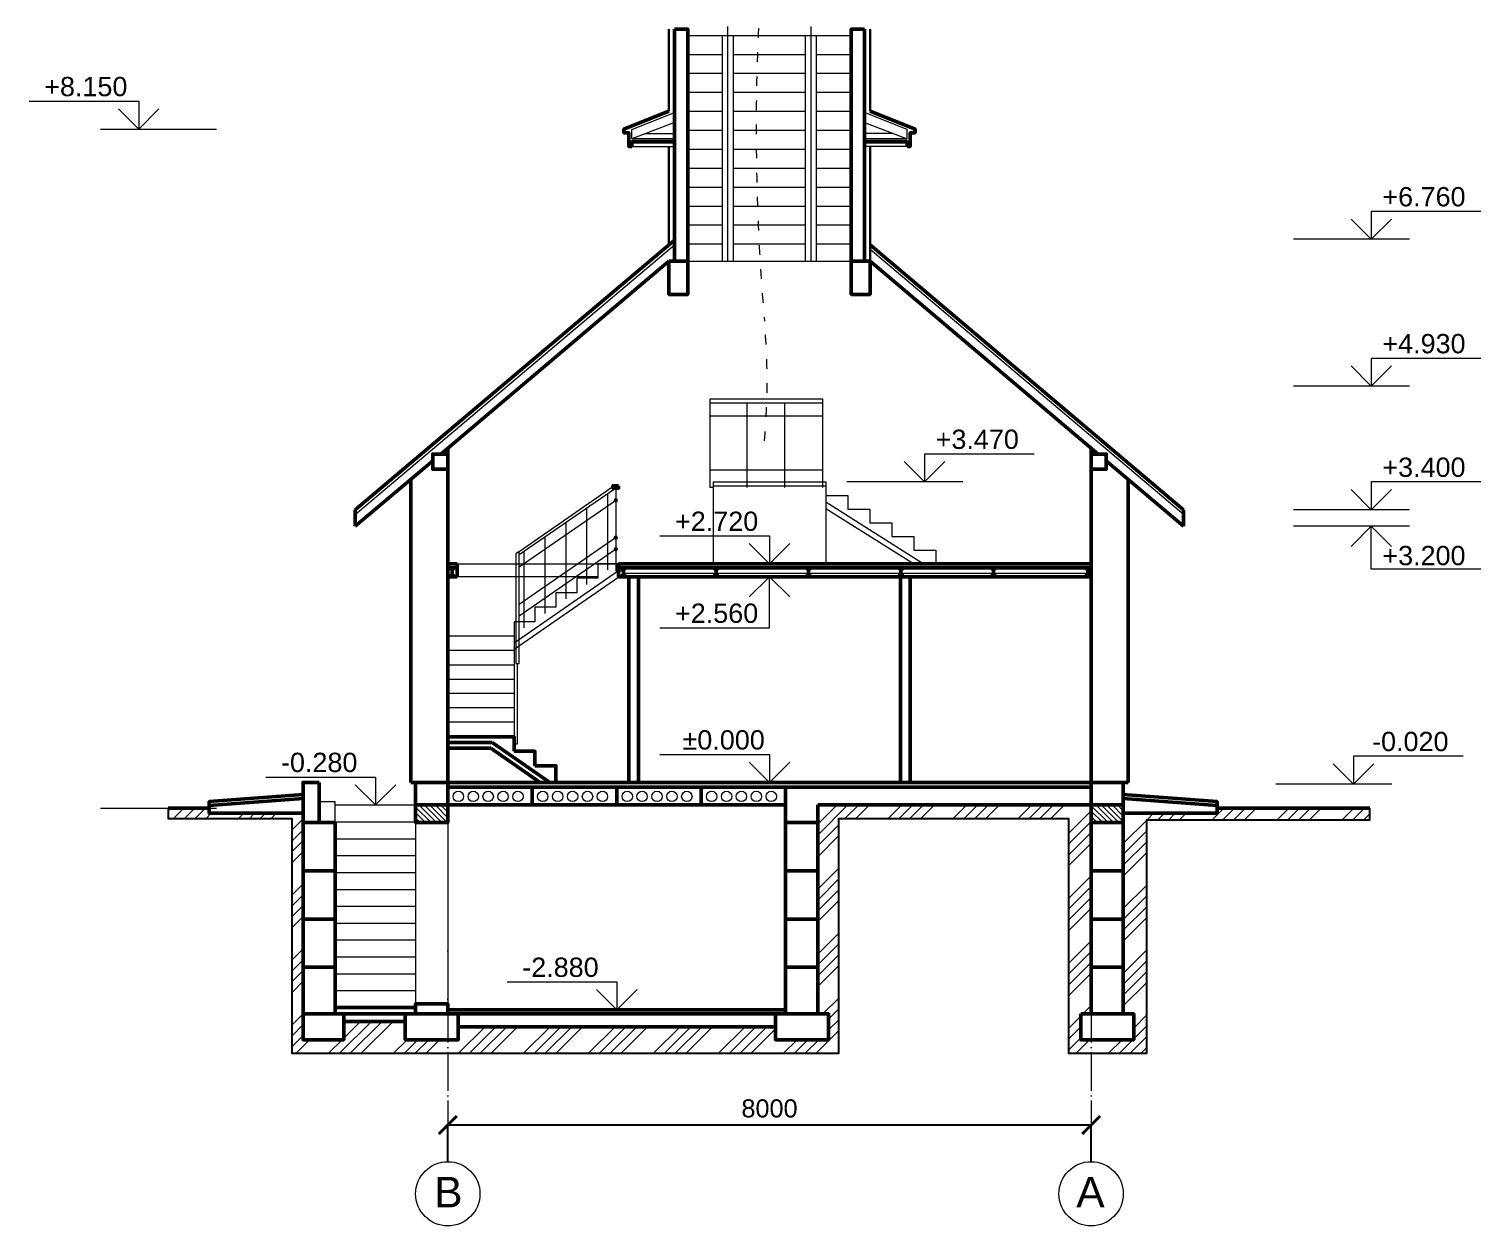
# Model space of a CAD drawing. Header units: millimetres. Extents: x 159 to 5807, y 71 to 6378.
# Drawn here: x 3962 to 5768, y 1835 to 3324 of the extents above; entities that cross this region are included whole.
import ezdxf

# ---------------------------------------------------------------- set-up
doc = ezdxf.new("R2010")
doc.units = ezdxf.units.MM
doc.linetypes.add('ACAD_ISO03W100', pattern=[30, 12, -18])
doc.linetypes.add('ACAD_ISO04W100', pattern=[30, 24, -3, 0, -3])
for name, color, linetype, lineweight in [('dim', 4, 'Continuous', 13), ('fasad', 251, 'Continuous', 15), ('hatch', 253, 'Continuous', 5), ('wall', 5, 'Continuous', 50)]:
    doc.layers.add(name, color=color, linetype=linetype, lineweight=lineweight)
doc.styles.add('dim_st2', font='arial.ttf')
doc.styles.get("Standard").update_dxf_attribs({"font": 'arial.ttf'})
doc.linetypes.add('FENCELINE1', pattern='A,6.35,-2.54,[133,ltypeshp.shx,S=2.54,R=0,X=-2.54,Y=0],-2.54,25.4', length=36.83)
doc.dimstyles.new('dims_100', dxfattribs={"dimscale": 9, "dimtxt": 2.5, "dimasz": 2.5, "dimexe": 0, "dimexo": 0, "dimgap": 1, "dimtad": 1, "dimlfac": 10, "dimrnd": 5, "dimtxsty": 'dim_st2', "dimblk": '1q', "dimcen": 2.5, "dimadec": 0, "dimazin": 0, "dimtfac": 1, "dimtmove": 1, "dimatfit": 2, "dimldrblk": '1q', "dimfxl": 1, "dimarcsym": 0})

# ---------------------------------------------------------------- blocks, each defined once
blk = doc.blocks.new('1q')
at = {"color": 0, "linetype": 'ByBlock', "const_width": 0.15}
blk.add_lwpolyline([(-0.5, -0.5), (0.5, 0.5)], dxfattribs=at)
blk = doc.blocks.new('*D83')
at = {"layer": 'Defpoints', "color": 0, "transparency": 16777216}
for p in [(5282.8, 1960.2), (4482.8, 1914.5), (5282.8, 1914.5)]:
    blk.add_point(p, dxfattribs=at)
at = {"layer": 'dim', "color": 0, "lineweight": -2, "transparency": 16777216}
for p, q in [((4482.8, 1914.5), (4482.8, 1960.2)), ((4482.8, 1960.2), (5282.8, 1960.2)), ((5282.8, 1914.5), (5282.8, 1960.2))]:
    blk.add_line(p, q, dxfattribs=at)
at = {"layer": 'dim', "color": 0, "lineweight": -2, "transparency": 16777216, "xscale": 22.5, "yscale": 22.5, "zscale": 22.5, "rotation": 180}
blk.add_blockref('1q', (4482.8, 1960.2), dxfattribs=at)
at = {"layer": 'dim', "color": 0, "lineweight": -2, "transparency": 16777216, "xscale": 22.5, "yscale": 22.5, "zscale": 22.5}
blk.add_blockref('1q', (5282.8, 1960.2), dxfattribs=at)
at = {"layer": 'dim', "color": 0, "transparency": 16777216, "insert": (4882.8, 1980.7), "char_height": 22.5, "attachment_point": 5, "style": 'dim_st2'}
blk.add_mtext('8000', dxfattribs=at)

msp = doc.modelspace()

# ---------------------------------------------------------------- hatches: boundary and pattern name
at = {"layer": 'hatch'}
h = msp.add_hatch(dxfattribs=at)
h.set_pattern_fill('ANSI34', color=256, scale=3, style=0)
h.set_pattern_definition([(45, (-147943.05, -45401.6), (-40.411153, 40.411153), []), (45, (-147929.58, -45401.6), (-40.411153, 40.411153), []), (45, (-147916.11, -45401.6), (-40.411153, 40.411153), []), (45, (-147902.64, -45401.6), (-40.411153, 40.411153), [])])
h.paths.add_polyline_path([(5282.7779, 2358.3707), (5282.7777, 2358.3707), (4942.7779, 2358.3707), (4942.7779, 2336.3707), (4942.7779, 2098.3707), (4956.1942, 2098.3707), (4956.1942, 2066.2648), (4890.2471, 2066.2648), (4890.2471, 2082.3177), (4495.7515, 2082.3177), (4495.7515, 2066.2648), (4482.7779, 2066.2648), (4482.7779, 2049.4349), (4968.9949, 2049.4349), (4968.9949, 2341.3376), (5254.5305, 2341.3376), (5254.5305, 2049.4349), (5282.7778, 2049.4349), (5282.7778, 2066.2648), (5269.8044, 2066.2648), (5269.8044, 2098.3707), (5282.7778, 2098.3707), (5282.7778, 2216.3707), (5282.7779, 2216.3707), (5282.7778, 2216.3707), (5282.7778, 2230.9472), (5282.7779, 2230.9472)])
h.paths.add_polyline_path([(5352.0415, 2339.8213), (5629.2524, 2339.8213), (5629.2524, 2354.3707), (5439.4461, 2354.3707), (5439.4461, 2347.9482), (5322.7779, 2347.9482), (5322.7779, 2098.3707), (5335.7515, 2098.3707), (5335.7515, 2066.2648), (5282.7778, 2066.2648), (5282.7778, 2049.4349), (5352.0415, 2049.4349)])
h.paths.add_polyline_path([(4302.7779, 2336.3707), (4302.7779, 2347.9482), (4186.1095, 2347.9482), (4186.1095, 2354.3707), (4134.9001, 2354.3707), (4134.9001, 2341.561), (4288.5983, 2341.561), (4288.5983, 2049.4349), (4482.7779, 2049.4349), (4482.7779, 2066.2648), (4429.8044, 2066.2648), (4429.8044, 2089.139), (4353.3066, 2089.139), (4353.3066, 2066.2648), (4302.7779, 2066.2648), (4302.7779, 2098.3707)])
h = msp.add_hatch(dxfattribs=at)
h.set_pattern_fill('ANSI31', color=256, scale=1.5, angle=90, style=0)
h.set_pattern_definition([(135, (-147943.052, -45401.602), (-3.36759605, -3.36759605), [])])
h.paths.add_polyline_path([(5322.7779, 2358.3707), (5282.7779, 2358.3707), (5282.7779, 2336.3707), (5322.7779, 2336.3707)])
h.paths.add_polyline_path([(4482.7779, 2358.3707), (4442.7779, 2358.3707), (4442.7779, 2336.3707), (4482.7779, 2336.3707)])

# ---------------------------------------------------------------- linework, layer by layer
at = {"layer": 'Defpoints'}
msp.add_lwpolyline([(4134.9001, 2354.3707), (4134.9001, 2341.561), (4288.5983, 2341.561), (4288.5983, 2049.4349), (4968.9949, 2049.4349), (4968.9949, 2341.3376), (5254.5305, 2341.3376), (5254.5305, 2049.4349), (5352.0415, 2049.4349), (5352.0415, 2339.8213), (5629.2524, 2339.8213), (5629.2524, 2354.3707)], dxfattribs=at)
at = {"layer": 'dim'}
for p, q in [((3961.9872, 3233.8845), (4098.3372, 3233.8845)), ((4098.3372, 3233.8845), (4098.3372, 3199.2406)), ((4098.3372, 3199.2406), (4073.0892, 3224.4301)), ((4098.3372, 3199.2406), (4123.5852, 3224.4301)), ((4050.8664, 3199.2406), (4195.0362, 3199.2406)), ((4764.6141, 3207.5513), (4711.4406, 3187.2217)), ((5000.9418, 3207.5513), (5054.1152, 3187.2217)), ((4711.4406, 3187.2217), (4764.6141, 3187.2217)), ((4728.7115, 3193.8248), (4764.6141, 3193.8248)), ((5036.8443, 3193.8248), (5000.9418, 3193.8248)), ((5054.1152, 3187.2217), (5000.9418, 3187.2217)), ((5767.5379, 3096.8047), (5631.188, 3096.8047)), ((5631.188, 3096.8047), (5631.188, 3062.1609)), ((5631.188, 3062.1609), (5605.94, 3087.3504)), ((5631.188, 3062.1609), (5656.436, 3087.3504)), ((5678.6588, 3062.1609), (5534.489, 3062.1609)), ((5767.5379, 2913.9939), (5631.188, 2913.9939)), ((5631.188, 2913.9939), (5631.188, 2879.35)), ((5631.188, 2879.35), (5605.94, 2904.5395)), ((5631.188, 2879.35), (5656.436, 2904.5395)), ((5678.6588, 2879.35), (5534.489, 2879.35)), ((5075.6762, 2760.3707), (5050.4282, 2785.5602)), ((5212.0261, 2795.0146), (5075.6762, 2795.0146)), ((5075.6762, 2795.0146), (5075.6762, 2760.3707)), ((5075.6762, 2760.3707), (5100.9242, 2785.5602)), ((5123.1469, 2760.3707), (4978.9772, 2760.3707)), ((5631.188, 2725.5727), (5605.94, 2750.7622)), ((5767.5379, 2760.2166), (5631.188, 2760.2166)), ((5631.188, 2760.2166), (5631.188, 2725.5727)), ((5631.188, 2725.5727), (5656.436, 2750.7622)), ((5678.6588, 2725.5727), (5534.489, 2725.5727)), ((4746.428, 2693.0146), (4882.7779, 2693.0146)), ((4882.7779, 2693.0146), (4882.7779, 2658.3707)), ((5678.6588, 2705.1135), (5534.489, 2705.1135)), ((5631.188, 2705.1135), (5605.94, 2679.924)), ((5631.188, 2651.5724), (5631.188, 2705.1135)), ((5631.188, 2705.1135), (5656.436, 2679.924)), ((4882.7779, 2658.3707), (4857.5299, 2683.5602)), ((4882.7779, 2658.3707), (4908.0259, 2683.5602)), ((4882.7779, 2642.3707), (4857.5299, 2617.1812)), ((4882.7779, 2578.862), (4882.7779, 2642.3707)), ((4882.7779, 2642.3707), (4908.0259, 2617.1812)), ((5767.5379, 2651.5724), (5631.188, 2651.5724)), ((4746.428, 2578.862), (4882.7779, 2578.862)), ((4746.428, 2421.0146), (4882.7779, 2421.0146)), ((4882.7779, 2421.0146), (4882.7779, 2386.3707)), ((4882.7779, 2386.3707), (4857.5299, 2411.5602)), ((4882.7779, 2386.3707), (4908.0259, 2411.5602)), ((5609.1915, 2384.3707), (5583.9436, 2409.5602)), ((5745.5415, 2419.0146), (5609.1915, 2419.0146)), ((5609.1915, 2419.0146), (5609.1915, 2384.3707)), ((5609.1915, 2384.3707), (5634.4395, 2409.5602)), ((4256.428, 2393.0146), (4392.7779, 2393.0146)), ((4392.7779, 2358.3707), (4367.5299, 2383.5602)), ((4392.7779, 2393.0146), (4392.7779, 2358.3707)), ((4392.7779, 2358.3707), (4418.0259, 2383.5602)), ((5656.6623, 2384.3707), (5512.4925, 2384.3707)), ((4050.8664, 2354.3707), (4195.0362, 2354.3707)), ((4556.428, 2138.1221), (4692.7779, 2138.1221)), ((4692.7779, 2138.1221), (4692.7779, 2103.4783)), ((4692.7779, 2103.4783), (4667.5299, 2128.6678)), ((4692.7779, 2103.4783), (4718.0259, 2128.6678))]:
    msp.add_line(p, q, dxfattribs=at)
at = {"layer": 'dim', "linetype": 'ACAD_ISO04W100', "ltscale": 2}
for p, q in [((4482.7779, 2230.9472), (4482.7779, 1914.5461)), ((5282.7778, 2230.9472), (5282.7778, 1914.5461))]:
    msp.add_line(p, q, dxfattribs=at)
at = {"layer": 'dim'}
for points in [[(4764.6141, 3187.2217), (4711.4406, 3187.2217), (4711.4406, 3198.6496), (4764.6141, 3219.9151)], [(5000.9418, 3187.2217), (5054.1152, 3187.2217), (5054.1152, 3198.6496), (5000.9418, 3219.9151)], [(4711.4406, 3177.7491), (4764.6141, 3177.7491)], [(5054.1152, 3177.7491), (5000.9418, 3177.7491)], [(4442.7779, 2336.3707), (4442.7779, 2098.3707)], [(4482.7779, 2336.3707), (4482.7779, 2098.3707)]]:
    msp.add_lwpolyline(points, dxfattribs=at)
at = {"layer": 'dim', "color": 18, "true_color": 0x000000}
for centre in [(4482.7779, 1874.5461), (5282.7778, 1874.5461)]:
    msp.add_circle(centre, 40, dxfattribs=at)
at = {"layer": 'dim', "linetype": 'ACAD_ISO03W100'}
for centre, radius, start, end in [((7629.3008, 3199.9182), 2763.1039, 173.675795, 184.9746764), ((4020.2217, 2885.772), 859.6216, 355.0253236, 4.9746764)]:
    msp.add_arc(centre, radius, start, end, dxfattribs=at)
at = {"layer": 'fasad', "lineweight": 30}
for p, q in [((4757.7779, 3221.4932), (4757.7779, 3323.7661)), ((5007.7779, 3221.4932), (5007.7779, 3323.7661)), ((4757.7779, 3055.3121), (4757.7779, 3177.7491)), ((5007.7779, 3034.8529), (5007.7779, 3177.7491)), ((5007.7779, 3055.3121), (5007.7779, 3177.7491))]:
    msp.add_line(p, q, dxfattribs=at)
at = {"layer": 'fasad'}
for p, q in [((4831.0012, 3034.8529), (4831.0012, 3326.8931)), ((4934.5546, 3034.8529), (4934.5546, 3326.8931)), ((4764.6141, 3221.4932), (4764.6141, 3315.8461)), ((4781.0611, 3315.8461), (4984.4948, 3315.8461)), ((4824.1651, 3034.8529), (4824.1651, 3315.8461)), ((4837.8374, 3034.8529), (4837.8374, 3315.8461)), ((4927.7184, 3034.8529), (4927.7184, 3315.8461)), ((4941.3908, 3034.8529), (4941.3908, 3315.8461)), ((4781.0611, 3292.2578), (4824.1651, 3292.2578)), ((4837.8374, 3292.2578), (4927.7184, 3292.2578)), ((4941.3908, 3292.2578), (4984.4948, 3292.2578)), ((4781.0611, 3268.6696), (4824.1651, 3268.6696)), ((4781.0611, 3268.6696), (4824.1651, 3268.6696)), ((4837.8374, 3268.6696), (4927.7184, 3268.6696)), ((4837.8374, 3268.6696), (4927.7184, 3268.6696)), ((4941.3908, 3268.6696), (4984.4948, 3268.6696)), ((4941.3908, 3268.6696), (4984.4948, 3268.6696)), ((4781.0611, 3245.0814), (4824.1651, 3245.0814)), ((4781.0611, 3245.0814), (4824.1651, 3245.0814)), ((4837.8374, 3245.0814), (4927.7184, 3245.0814)), ((4837.8374, 3245.0814), (4927.7184, 3245.0814)), ((4941.3908, 3245.0814), (4984.4948, 3245.0814)), ((4941.3908, 3245.0814), (4984.4948, 3245.0814)), ((4781.0611, 3221.4932), (4824.1651, 3221.4932)), ((4837.8374, 3221.4932), (4927.7184, 3221.4932)), ((4941.3908, 3221.4932), (4984.4948, 3221.4932)), ((4781.0611, 3197.905), (4824.1651, 3197.905)), ((4837.8374, 3197.905), (4927.7184, 3197.905)), ((4941.3908, 3197.905), (4984.4948, 3197.905)), ((4781.0611, 3174.3167), (4824.1651, 3174.3167)), ((4837.8374, 3174.3167), (4927.7184, 3174.3167)), ((4941.3908, 3174.3167), (4984.4948, 3174.3167)), ((4781.0611, 3150.7285), (4824.1651, 3150.7285)), ((4837.8374, 3150.7285), (4927.7184, 3150.7285)), ((4941.3908, 3150.7285), (4984.4948, 3150.7285)), ((4781.0611, 3127.1403), (4824.1651, 3127.1403)), ((4837.8374, 3127.1403), (4927.7184, 3127.1403)), ((4941.3908, 3127.1403), (4984.4948, 3127.1403)), ((4781.0611, 3103.5521), (4824.1651, 3103.5521)), ((4837.8374, 3103.5521), (4927.7184, 3103.5521)), ((4941.3908, 3103.5521), (4984.4948, 3103.5521)), ((4781.0611, 3079.9639), (4824.1651, 3079.9639)), ((4837.8374, 3079.9639), (4927.7184, 3079.9639)), ((4941.3908, 3079.9639), (4984.4948, 3079.9639)), ((4367.7482, 2719.5553), (4764.6141, 3055.0741)), ((4781.0611, 3056.3756), (4824.1651, 3056.3756)), ((4837.8374, 3056.3756), (4927.7184, 3056.3756)), ((4941.3908, 3056.3756), (4984.4948, 3056.3756)), ((4781.0611, 3034.8529), (4984.4948, 3034.8529)), ((5397.8076, 2719.5553), (5007.7779, 3049.2947)), ((4809.0817, 2753.4768), (4809.0817, 2863.4768)), ((4809.0817, 2863.4768), (4948.8004, 2863.4768)), ((4809.0817, 2858.8679), (4948.8004, 2858.8679)), ((4854.8578, 2753.4768), (4854.8578, 2858.8679)), ((4901.7704, 2753.4768), (4901.7704, 2858.8679)), ((4948.8004, 2863.4768), (4948.8004, 2753.4768)), ((4809.0817, 2842.5723), (4948.8004, 2842.5723)), ((4809.0817, 2775.5096), (4948.8004, 2775.5096)), ((4571.3767, 2673.7034), (4688.041, 2754.471)), ((4571.3767, 2669.8393), (4691.0877, 2752.7162)), ((4681.7847, 2650.7814), (4681.7847, 2746.2756)), ((4812.7779, 2753.4768), (4809.0817, 2753.4768)), ((4812.7779, 2760.3707), (4812.7779, 2658.3707)), ((4952.7779, 2760.3707), (4952.7779, 2658.3707)), ((4571.3767, 2654.4853), (4691.0877, 2737.3622)), ((4655.7847, 2632.7814), (4655.7847, 2728.2756)), ((5073.7906, 2658.3707), (4952.7779, 2734.994)), ((5062.0023, 2658.3707), (4952.7779, 2726.8328)), ((4629.7847, 2614.7814), (4629.7847, 2710.2756)), ((4571.3767, 2608.1393), (4691.0877, 2691.0162)), ((4603.7847, 2596.7814), (4603.7847, 2692.2756)), ((4571.3767, 2593.6383), (4691.0877, 2676.5152)), ((4577.7847, 2578.7814), (4577.7847, 2674.2756)), ((4494.4775, 2658.3707), (4695.148, 2658.3707)), ((4669.148, 2642.3707), (4494.4775, 2642.3707)), ((4565.148, 2560.2096), (4695.148, 2650.2096)), ((4565.148, 2552.0484), (4695.6135, 2642.3707)), ((4565.148, 2568.3707), (4482.7779, 2568.3707)), ((4565.148, 2568.3707), (4565.148, 2443.2122)), ((4565.148, 2550.3707), (4482.7779, 2550.3707)), ((4565.148, 2532.3707), (4482.7779, 2532.3707)), ((4569.3025, 2434.2122), (4569.3025, 2534.2122)), ((4565.148, 2514.3707), (4482.7779, 2514.3707)), ((4565.148, 2497.2122), (4482.7779, 2497.2122)), ((4565.148, 2479.2122), (4482.7779, 2479.2122)), ((4565.148, 2461.2122), (4482.7779, 2461.2122)), ((4565.148, 2434.2122), (4569.3025, 2434.2122)), ((4342.7779, 2362.2968), (4322.7779, 2362.2968)), ((4342.7779, 2336.3707), (4342.7779, 2362.2968)), ((4342.7779, 2358.3707), (4442.7779, 2358.3707)), ((4342.7779, 2337.3707), (4442.7779, 2337.3707)), ((4342.7779, 2316.3707), (4442.7779, 2316.3707)), ((4342.7779, 2295.3707), (4442.7779, 2295.3707)), ((4342.7779, 2274.3707), (4442.7779, 2274.3707)), ((4342.7779, 2253.3707), (4442.7779, 2253.3707)), ((4342.7779, 2232.3707), (4442.7779, 2232.3707)), ((4342.7779, 2211.3707), (4442.7779, 2211.3707)), ((4342.7779, 2190.3707), (4442.7779, 2190.3707)), ((4342.7779, 2169.3707), (4442.7779, 2169.3707)), ((4342.7779, 2148.3707), (4442.7779, 2148.3707)), ((4342.7779, 2127.3707), (4442.7779, 2127.3707))]:
    msp.add_line(p, q, dxfattribs=at)
at = {"layer": 'fasad', "linetype": 'FENCELINE1', "ltscale": 0.34}
for p, q in [((4701.2851, 2646.6017), (4816.2851, 2646.6017)), ((4816.2851, 2646.6017), (4931.2851, 2646.6017)), ((4931.2851, 2646.6017), (5046.2851, 2646.6017)), ((5046.2851, 2646.6017), (5161.2851, 2646.6017)), ((5161.2851, 2646.6017), (5278.4998, 2646.6017))]:
    msp.add_line(p, q, dxfattribs=at)
at = {"layer": 'fasad'}
for points in [[(4691.5945, 2752.7162), (4691.5945, 2649.5352), (4699.3536, 2649.5352)], [(4812.7779, 2760.3707), (4952.7779, 2760.3707)], [(4812.7779, 2755.5502), (4952.7779, 2755.5502)], [(4952.7779, 2743.3707), (4980.1399, 2743.3707), (4980.1399, 2726.3707)], [(4980.1399, 2726.3707), (5007.5018, 2726.3707), (5007.5018, 2709.3707)], [(5007.5018, 2709.3707), (5034.8638, 2709.3707), (5034.8638, 2692.3707)], [(5034.8638, 2692.3707), (5062.2257, 2692.3707), (5062.2257, 2675.3707)], [(5062.2257, 2675.3707), (5089.5877, 2675.3707), (5089.5877, 2658.3707)], [(4695.148, 2658.3707), (4669.148, 2658.3707), (4669.148, 2640.3707)], [(4669.148, 2640.3707), (4643.148, 2640.3707), (4643.148, 2622.3707)], [(4643.148, 2622.3707), (4617.148, 2622.3707), (4617.148, 2604.3707)], [(4617.148, 2604.3707), (4591.148, 2604.3707), (4591.148, 2586.3707)], [(4591.148, 2586.3707), (4565.148, 2586.3707), (4565.148, 2568.3707)]]:
    msp.add_lwpolyline(points, dxfattribs=at)
msp.add_lwpolyline([(4567.2284, 2534.2122), (4571.3767, 2534.2122), (4571.3767, 2673.7034), (4567.2284, 2670.8315)], close=True, dxfattribs=at)
for centre in [(4495.851, 2368.9975), (4514.3791, 2368.9975), (4532.9072, 2368.9975), (4551.4353, 2368.9975), (4569.9633, 2368.9975), (4600.851, 2368.9975), (4619.3791, 2368.9975), (4637.9072, 2368.9975), (4656.4353, 2368.9975), (4674.9633, 2368.9975), (4705.851, 2368.9975), (4724.3791, 2368.9975), (4742.9072, 2368.9975), (4761.4353, 2368.9975), (4779.9633, 2368.9975), (4810.851, 2368.9975), (4829.3791, 2368.9975), (4847.9072, 2368.9975), (4866.4353, 2368.9975), (4884.9633, 2368.9975)]:
    msp.add_circle(centre, 6.464, dxfattribs=at)
at = {"layer": 'wall'}
for p, q in [((4367.7482, 2725.5727), (4764.6141, 3061.0915)), ((5397.8076, 2725.5727), (5007.7779, 3055.3121)), ((4473.9338, 2794.885), (4757.7779, 3034.8529)), ((5291.622, 2794.885), (5007.7779, 3034.8529)), ((4482.7779, 2386.3707), (4482.7779, 2802.3621)), ((5282.7779, 2386.3707), (5282.7779, 2802.3621)), ((4367.7482, 2705.1135), (4463.97, 2786.4614)), ((5397.8076, 2705.1135), (5301.5859, 2786.4614)), ((4436.7779, 2386.3707), (4436.7779, 2763.4727)), ((5328.7779, 2386.3707), (5328.7779, 2763.4727)), ((4367.7482, 2705.1135), (4367.7482, 2725.5727)), ((5397.8076, 2705.1135), (5397.8076, 2725.5727)), ((4494.4775, 2642.3707), (4494.4775, 2658.3707)), ((4695.148, 2642.3707), (4695.148, 2658.3707)), ((4484.5919, 2652.4608), (4491.367, 2652.4608)), ((4484.5919, 2643.2846), (4491.367, 2643.2846)), ((4487.9795, 2652.4608), (4487.9795, 2643.2846)), ((4697.8975, 2652.4608), (4704.6726, 2652.4608)), ((4697.8975, 2643.2846), (4704.6726, 2643.2846)), ((4701.2851, 2652.4608), (4701.2851, 2643.2846)), ((4707.7779, 2386.3707), (4707.7779, 2642.3707)), ((4719.7779, 2386.3707), (4719.7779, 2642.3707)), ((4812.8975, 2652.4608), (4819.6726, 2652.4608)), ((4812.8975, 2643.2846), (4819.6726, 2643.2846)), ((4816.2851, 2652.4608), (4816.2851, 2643.2846)), ((4927.8975, 2652.4608), (4934.6726, 2652.4608)), ((4927.8975, 2643.2846), (4934.6726, 2643.2846)), ((4931.2851, 2652.4608), (4931.2851, 2643.2846)), ((5042.8975, 2652.4608), (5049.6726, 2652.4608)), ((5042.8975, 2643.2846), (5049.6726, 2643.2846)), ((5045.7779, 2386.3707), (5045.7779, 2642.3707)), ((5046.2851, 2652.4608), (5046.2851, 2643.2846)), ((5057.7779, 2386.3707), (5057.7779, 2642.3707)), ((5157.8975, 2652.4608), (5164.6726, 2652.4608)), ((5157.8975, 2643.2846), (5164.6726, 2643.2846)), ((5161.2851, 2652.4608), (5161.2851, 2643.2846)), ((5275.1123, 2652.4608), (5281.8873, 2652.4608)), ((5275.1123, 2643.2846), (5281.8873, 2643.2846)), ((5278.4998, 2652.4608), (5278.4998, 2643.2846)), ((4482.7779, 2435.994), (4537.786, 2435.994)), ((4482.7779, 2428.9724), (4536.1399, 2428.9724)), ((4597.6758, 2386.3707), (4536.1399, 2428.9724)), ((4609.4641, 2386.3707), (4537.786, 2435.994)), ((4436.7779, 2386.3707), (4482.7779, 2386.3707)), ((5328.7779, 2386.3707), (5282.7779, 2386.3707)), ((4302.7779, 2366.5391), (4186.1095, 2357.807)), ((5322.7777, 2366.5391), (5439.4461, 2357.807)), ((4134.9001, 2354.3707), (4186.1095, 2354.3707)), ((4942.7779, 2358.3707), (5282.7779, 2358.3707)), ((5282.7777, 2358.3707), (5322.7777, 2358.3707)), ((5439.4461, 2354.3707), (5629.2524, 2354.3707)), ((5282.7777, 2336.3707), (5322.7777, 2336.3707)), ((4302.7779, 2276.3707), (4342.7779, 2276.3707)), ((4902.7779, 2276.3707), (4942.7779, 2276.3707)), ((5282.7777, 2276.3707), (5322.7777, 2276.3707)), ((4302.7779, 2216.3707), (4342.7779, 2216.3707)), ((4902.7779, 2216.3707), (4942.7779, 2216.3707)), ((5282.7777, 2216.3707), (5322.7777, 2216.3707)), ((4302.7779, 2156.3707), (4342.7779, 2156.3707)), ((4902.7779, 2156.3707), (4942.7779, 2156.3707)), ((5282.7777, 2156.3707), (5322.7777, 2156.3707)), ((4342.7779, 2106.3707), (4442.7779, 2106.3707)), ((4429.8044, 2098.3707), (4353.3066, 2098.3707)), ((4429.8044, 2089.139), (4353.3066, 2089.139)), ((4495.7515, 2082.3177), (4890.2471, 2082.3177))]:
    msp.add_line(p, q, dxfattribs=at)
for points in [[(4764.6141, 3323.7661), (4781.0611, 3323.7661), (4781.0611, 3034.8529), (4764.6141, 3034.8529)], [(5000.9418, 3323.7661), (4984.4948, 3323.7661), (4984.4948, 3034.8529), (5000.9418, 3034.8529)], [(4757.7779, 3034.8529), (4781.0611, 3034.8529), (4781.0611, 2993.6375), (4757.7779, 2993.6375)], [(5007.7779, 3034.8529), (4984.4948, 3034.8529), (4984.4948, 2993.6375), (5007.7779, 2993.6375)], [(4482.7779, 2794.885), (4463.97, 2794.885), (4463.97, 2776.002), (4482.7779, 2776.002)], [(5282.7779, 2794.885), (5301.5859, 2794.885), (5301.5859, 2776.002), (5282.7779, 2776.002)], [(4695.148, 2755.5271), (4688.041, 2755.5271), (4688.041, 2752.7162), (4695.148, 2752.7162)], [(4322.7779, 2386.3707), (4302.7779, 2386.3707), (4302.7779, 2336.3707), (4322.7779, 2336.3707)], [(4482.7779, 2386.3707), (4442.7779, 2386.3707), (4442.7779, 2358.3707), (4482.7779, 2358.3707)], [(5282.7779, 2386.3707), (5322.7779, 2386.3707), (5322.7779, 2098.3707), (5282.7779, 2098.3707)], [(4302.7779, 2347.9482), (4186.1095, 2347.9482), (4186.1095, 2362.5956), (4302.7779, 2371.3277)], [(4482.7779, 2358.3707), (4587.7779, 2358.3707), (4587.7779, 2380.3707), (4482.7779, 2380.3707)], [(4587.7779, 2358.3707), (4692.7779, 2358.3707), (4692.7779, 2380.3707), (4587.7779, 2380.3707)], [(4692.7779, 2358.3707), (4797.7779, 2358.3707), (4797.7779, 2380.3707), (4692.7779, 2380.3707)], [(4797.7779, 2358.3707), (4902.7779, 2358.3707), (4902.7779, 2380.3707), (4797.7779, 2380.3707)], [(5322.7777, 2347.9482), (5439.4461, 2347.9482), (5439.4461, 2362.5956), (5322.7777, 2371.3277)], [(4482.7779, 2358.3707), (4442.7779, 2358.3707), (4442.7779, 2336.3707), (4482.7779, 2336.3707)], [(4342.7779, 2336.3707), (4302.7779, 2336.3707), (4302.7779, 2098.3707), (4342.7779, 2098.3707)], [(4302.7779, 2098.3707), (4353.3066, 2098.3707), (4353.3066, 2066.2648), (4302.7779, 2066.2648)], [(4429.8044, 2098.3707), (4495.7515, 2098.3707), (4495.7515, 2066.2648), (4429.8044, 2066.2648)], [(4890.2471, 2098.3707), (4956.1942, 2098.3707), (4956.1942, 2066.2648), (4890.2471, 2066.2648)], [(5269.8044, 2098.3707), (5335.7515, 2098.3707), (5335.7515, 2066.2648), (5269.8044, 2066.2648)]]:
    msp.add_lwpolyline(points, close=True, dxfattribs=at)
for points in [[(4711.4406, 3177.7491), (4707.7779, 3177.7491), (4707.7779, 3194.6313), (4701.7222, 3194.6313), (4701.7222, 3199.2406), (4757.7779, 3221.4932)], [(5054.1152, 3177.7491), (5057.7779, 3177.7491), (5057.7779, 3194.6313), (5063.8336, 3194.6313), (5063.8336, 3199.2406), (5007.7779, 3221.4932)], [(4711.4406, 3177.7491), (4711.4406, 3183.3795), (4764.6141, 3183.3795)], [(5054.1152, 3177.7491), (5054.1152, 3183.3795), (5000.9418, 3183.3795)], [(4482.7779, 2658.3707), (4494.4775, 2658.3707)], [(4695.148, 2658.3707), (5282.7779, 2658.3707)], [(4482.7779, 2653.3707), (4494.4775, 2653.3707)], [(4482.7779, 2642.3707), (4494.4775, 2642.3707)], [(4695.148, 2653.3707), (5282.7779, 2653.3707)], [(4695.148, 2642.3707), (5282.7779, 2642.3707)], [(4482.7779, 2443.2122), (4565.148, 2443.2122), (4565.148, 2425.2122)], [(4565.148, 2425.2122), (4591.148, 2425.2122), (4591.148, 2407.2122)], [(4591.148, 2407.2122), (4617.148, 2407.2122), (4617.148, 2386.3707)], [(4482.7779, 2386.3707), (5282.7779, 2386.3707)], [(5282.7779, 2380.3707), (4902.7779, 2380.3707), (4902.7779, 2098.3707), (4942.7779, 2098.3707), (4942.7779, 2358.3707)], [(4902.7779, 2358.3707), (4902.7779, 2336.3707), (4942.7779, 2336.3707), (4942.7779, 2358.3707)], [(4442.7779, 2098.3707), (4442.7779, 2111.1094), (4482.7779, 2111.1094), (4482.7779, 2098.3707)], [(4482.7779, 2103.4783), (4902.7779, 2103.4783)], [(4482.7779, 2098.3707), (4902.7779, 2098.3707)]]:
    msp.add_lwpolyline(points, dxfattribs=at)
for centre in [(4691.5945, 2737.3622), (4691.5945, 2691.0162), (4691.5945, 2676.5152)]:
    msp.add_circle(centre, 0.5068, dxfattribs=at)

# ---------------------------------------------------------------- texts
at = {"layer": 'dim'}
for s, p in [('+8.150', (3980.8639, 3240.2045)), ('+6.760', (5644.9177, 3103.1247)), ('+4.930', (5644.9177, 2920.3139)), ('+3.470', (5089.4059, 2801.3345)), ('+3.400', (5644.9177, 2766.5366)), ('+2.720', (4765.3047, 2699.3345)), ('+3.200', (5644.9177, 2656.6747)), ('+2.560', (4765.3047, 2584.934)), (' %%P0.000', (4765.3047, 2427.3345)), ('-0.020', (5632.1382, 2425.3345)), ('-0.280', (4275.3047, 2399.3345)), ('-2.880', (4575.3047, 2144.4421))]:
    msp.add_text(s, height=24, dxfattribs=at).set_placement(p)
at = {"layer": 'dim', "color": 18, "true_color": 0x000000, "char_height": 38, "attachment_point": 5, "style": 'dim_st2'}
for s, insert in [('B', (4483.3839, 1876.6253)), ('{\\fArial|b0|i0|c204|p34;А}', (5281.9359, 1876.6253))]:
    msp.add_mtext(s, dxfattribs=dict(at, insert=insert))

# ---------------------------------------------------------------- dimensions: what is measured, and where the dimension line sits
at = {"layer": 'dim'}
dim = msp.add_linear_dim(base=(5282.7778, 1960.2037), p1=(4482.7779, 1914.5461), p2=(5282.7778, 1914.5461), dimstyle='dims_100', dxfattribs=at)
dim.commit()
dim.dimension.update_dxf_attribs({"geometry": '*D83', "text_midpoint": (4882.7779, 1980.6916)})

doc.saveas('drawing.dxf')
